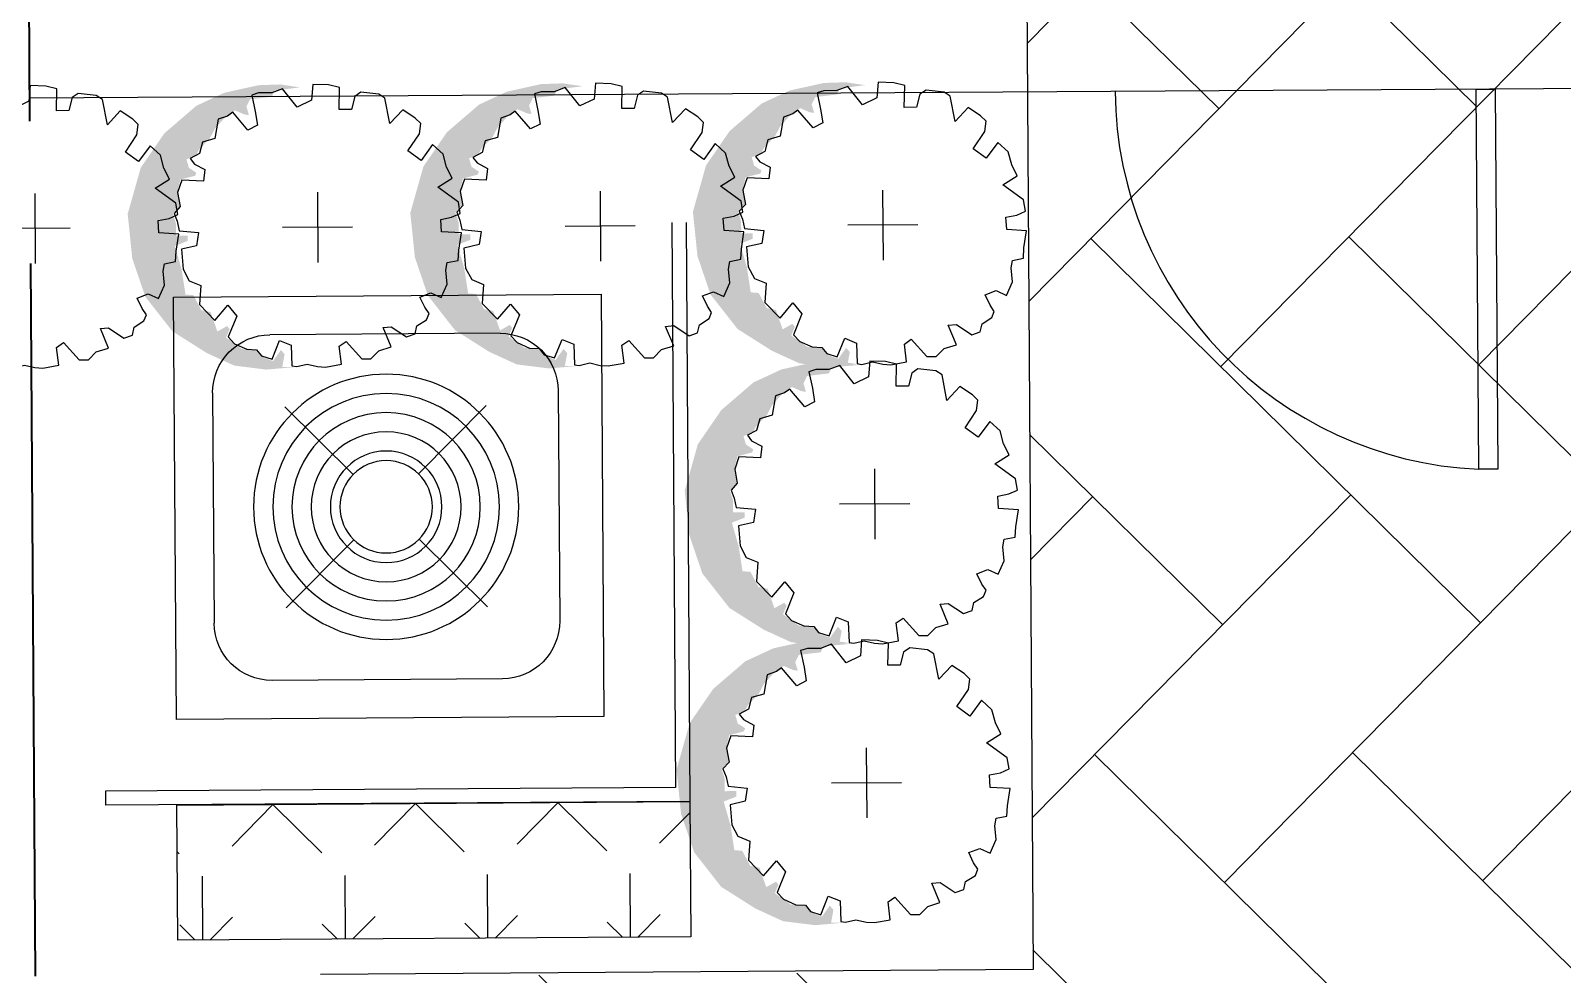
# Model space of a CAD drawing. Header units: feet. Extents: x 919634 to 928945, y 707022 to 708026.
# Drawn here: x 920826.31 to 920837.06, y 707526.07 to 707532.69 of the extents above; entities that cross this region are included whole.
import ezdxf

# ---------------------------------------------------------------- set-up
doc = ezdxf.new("R2010")
doc.units = ezdxf.units.FT
doc.header["$LTSCALE"] = 20
doc.header["$MEASUREMENT"] = 0
doc.linetypes.add('Site Plan$0$PHANTOM2', pattern=[1.25, 0.625, -0.125, 0.125, -0.125, 0.125, -0.125])
for name, color, linetype in [('-u-site-xref', 7, 'Continuous'), ('Site Plan$0$-u-site-fence', 4, 'Site Plan$0$FENCELINE1'), ('Site Plan$0$A-DOOR-EXT_WINDOWS', 253, 'Continuous'), ('Site Plan$0$A-HVAC-EXT', 253, 'Continuous'), ('Site Plan$0$SP-LOT PAVERS', 254, 'Continuous'), ('x-RL TH7-LP Block$0$LK-SHRB-035M', 253, 'Continuous'), ('x-RL TH7-LP Block$0$LK-SHRB-TRNK', 253, 'Continuous'), ('x-RL TH7-LP Block$0$LP-PATT-SHAR', 253, 'Continuous'), ('x-RL TH7-LP Block$0$LP-SHAR-BRDR-CONT', 253, 'Continuous'), ('x-RL TH7-LP Block$0$LP-SHRB', 253, 'Continuous')]:
    doc.layers.add(name, color=color, linetype=linetype)
doc.layers.add('Site Plan$0$SP-LOT LINES', color=252, linetype='Site Plan$0$PHANTOM2', lineweight=40)
doc.layers.add('Site Plan$0$SP-SIDEWALK', color=2, linetype='Continuous', lineweight=25)
doc.layers.add('x-RL TH7-LP Block$0$LK-SHRB-SHAD', color=253, linetype='Continuous', plot=False)
doc.layers.get('-u-site-xref').off()
doc.linetypes.add('Site Plan$0$FENCELINE1', pattern='A,0.25,-0.1,[133,ltypeshp.shx,S=0.1,R=0,X=-0.1,Y=0],-0.1,1', length=1.45)

# ---------------------------------------------------------------- blocks, each defined once
blk = doc.blocks.new('Site Plan$0$A$C05C92244')
at = {"layer": 'Site Plan$0$A-DOOR-EXT_WINDOWS'}
blk.add_lwpolyline([(32.00389335552609, 32.04769828175449), (32.00389335552609, 0.04381521808500111), (30.40369920234298, 0.04381521808500111), (30.40369920234298, 32.04769828175449)], close=True, dxfattribs=at)
blk.add_arc((32.07979910527501, 32.07980389018303), 32.07980487913881, 180.0573418751565, 267.0050566959838, dxfattribs=at)
blk = doc.blocks.new('Site Plan$0$A$C11AE1C12')
at = {"layer": 'Site Plan$0$A-HVAC-EXT'}
for p, q in [((44.00000011394877, 44.54105635897122), (1.139487721957266e-07, 44.54105635897122)), ((1.139487721957266e-07, 44.54105635897122), (1.139487721957266e-07, 2.501133167243097e-06)), ((44.00000011394877, 2.501133167243097e-06), (44.00000011394877, 44.54105635897122)), ((34.00000011394877, 40.00000250113317), (10.00000011394877, 40.00000250113317)), ((4.000000113948772, 34.00000250113317), (4.000000113948772, 10.00000250113317)), ((40.00000011394877, 34.00000250113317), (40.00000011394877, 10.00000250113317)), ((18.5977306969362, 25.40227191814392), (11.52666288505861, 32.47333973002787)), ((25.40226953096135, 25.40227191814392), (32.47333734284621, 32.47333973002787)), ((11.52666288505861, 11.52666527223846), (18.5977306969362, 18.59773308412241)), ((32.47333734284621, 11.52666527223846), (25.40226953096135, 18.59773308412241)), ((34.00000011394877, 4.000002501133167), (10.00000011394877, 4.000002501133167)), ((1.139487721957266e-07, 2.501133167243097e-06), (44.00000011394877, 2.501133167243097e-06))]:
    blk.add_line(p, q, dxfattribs=at)
for radius in [13.81153555240985, 11.81153555240985, 9.81153555240985, 7.81153555240985, 5.81153555240985, 4.81153555240985]:
    blk.add_circle((22.00000011394877, 22.00000250113317), radius, dxfattribs=at)
for centre, start, end in [((10.00000011394877, 34.00000250113317), 90, 180), ((34.00000011394877, 34.00000250113317), 0, 90), ((10.00000011394877, 10.00000250113317), 180, 270), ((34.00000011394877, 10.00000250113317), 270, 0)]:
    blk.add_arc(centre, 6, start, end, dxfattribs=at)
blk = doc.blocks.new('Site Plan')
at = {"layer": 'Site Plan$0$SP-LOT PAVERS'}
h = blk.add_hatch(dxfattribs=at)
h.set_pattern_fill('AR-HBONE', color=256, scale=0.32, angle=-89.58178215075662)
h.set_pattern_definition([(315.4182178492434, (0, 0), (1.810145136983853, 0.01321298806884015), [3.84, -1.28]), (45.41821784924338, (0.9116790626081567, -0.8984660745381309), (1.810145136983853, 0.01321298806884), [3.84, -1.28])])
h.paths.add_polyline_path([(920837.2646102849, 707538.4571620759), (920837.3962572141, 707518.2075900043), (920847.3960463827, 707518.2726008368), (920847.4746511456, 707506.1818602576), (920828.4749738249, 707506.0508580527), (920828.3450793091, 707526.0504378072), (920833.3449615185, 707526.0848949441), (920833.2993459569, 707533.1012703816), (920826.6222757996, 707533.0578612776), (920826.5876250276, 707538.3877486426)])
at = {"layer": 'Site Plan$0$-u-site-fence', "ltscale": 0.15, "elevation": 7.807863672923385e-08}
blk.add_lwpolyline([(920837.3047640324, 707532.2808790691), (920826.304967677, 707532.2138300433), (920826.2660896068, 707538.1939489127)], dxfattribs=at)
at = {"layer": 'Site Plan$0$SP-LOT LINES', "ltscale": 0.4, "elevation": 7.807863672923385e-08}
for points in [[(920825.863943504, 707600.0509670536), (920847.8634785943, 707600.193990878), (920848.474580389, 707506.1959773107), (920826.4750452988, 707506.0529534863)], [(920825.863943504, 707600.0509670536), (920803.8644084139, 707599.9079432293), (920804.4755102086, 707505.9099296621), (920826.4750452988, 707506.0529534863)]]:
    blk.add_lwpolyline(points, close=True, dxfattribs=at)
at = {"layer": 'Site Plan$0$SP-SIDEWALK'}
for p, q in [((920833.2993465161, 707533.1012703853, 7.807863672923385e-08), (920833.3448634362, 707526.0999817137, 7.807864092729867e-08)), ((920830.8106743897, 707531.3408846739, 7.807864083332025e-08), (920830.8364404736, 707527.3776158339, 7.807864083332025e-08)), ((920830.9106722765, 707531.3415347822, 7.807864083332025e-08), (920830.9370884687, 707527.2782680555, 7.807864083332025e-08)), ((920830.8364404736, 707527.3776158339, 7.807864083332025e-08), (920826.8364680113, 707527.3516111317, 7.807864083332025e-08)), ((920826.8364680113, 707527.3516111317, 7.807864083332025e-08), (920826.8371181195, 707527.251613245, 7.807864083332025e-08)), ((920830.9370884687, 707527.2782680555, 7.807864083332025e-08), (920826.8371181195, 707527.251613245, 7.807864083332025e-08)), ((920833.3448634362, 707526.0999817137, 7.807863672923385e-08), (920828.3449812268, 707526.0655245769, 7.807863672923385e-08))]:
    blk.add_line(p, q, dxfattribs=at)
at = {"layer": 'Site Plan$0$-u-site-fence', "xscale": 0.08333333333333331, "yscale": 0.08333333333333331, "zscale": 0.08333333333333331, "rotation": 0.3724872375649678}
blk.add_blockref('Site Plan$0$A$C05C92244', (920833.9381680884, 707529.5896671376, 7.807864083332025e-08), dxfattribs=at)
at = {"layer": 'Site Plan$0$A-HVAC-EXT', "extrusion": (0, 0, -1), "xscale": 0.06735359270068554, "yscale": 0.06735359270068554, "zscale": -0.06735359270068556, "rotation": 89.62751276243503}
blk.add_blockref('Site Plan$0$A$C11AE1C12', (-920827.3332637267, 707527.8548514688, -7.807864083332025e-08), dxfattribs=at)
blk = doc.blocks.new('x-RL TH7-LP Block$0$SHRUB-LRG-241')
at = {"layer": 'x-RL TH7-LP Block$0$LK-SHRB-SHAD'}
blk.add_hatch(color=256, dxfattribs=at).paths.add_polyline_path([(0.07942995503995931, 0.4976856504540272), (0.1859550109496517, 0.5063764960219963), (0.3011759860731367, 0.4911675188681244), (0.3990051144888973, 0.4455405874065121), (0.5207480248826535, 0.3673229980153856), (0.6164031776350392, 0.2434784771626468), (0.6620567659276446, 0.1065976931381005), (0.6772746369719869, -0.052010199626217), (0.6294470564557244, -0.217136229156587), (0.5446618151407847, -0.3388080360272614), (0.4294408400173033, -0.4365800253562426), (0.3294377276580214, -0.4822069568178549), (0.2076948172642687, -0.5082794883416142), (0.1294315112196003, -0.5104521971435325), (0.05986413266886359, -0.4995886427736451), (0.1511713175342138, -0.4887250884037577), (0.1598672450281455, -0.4669979796639847), (0.2381305427926712, -0.4583071340960174), (0.2511744298934957, -0.432234607752406), (0.2424785023995675, -0.4018166534446639), (0.2576963734439097, -0.4039893622465822), (0.2924800585792049, -0.4191983394004524), (0.3272637519946464, -0.395298521858761), (0.3642214210734593, -0.3540170131811315), (0.3816132677811801, -0.3214263500714711), (0.4229188964668893, -0.2779721325919233), (0.433788799624196, -0.2562450238521503), (0.4663985090961198, -0.2453814694822647), (0.4577025898823273, -0.2149635151745208), (0.4316148239608211, -0.1975818292187306), (0.4359627835677138, -0.186718274848845), (0.4881383154107333, -0.1736820116770392), (0.4968342429046615, -0.1410913485673788), (0.492486275017626, -0.07808273114997633), (0.5164000652757572, -0.052010199626217), (0.5055301621184505, -0.01724682771464003), (0.5055301621184505, 0.02620738976490955), (0.4642245334327413, 0.02620738976490955), (0.4642245334327413, 0.04576178970276246), (0.5098781217253467, 0.06314347565855272), (0.4859643397473548, 0.1478791966355821), (0.4729204526465303, 0.2369603455767439), (0.4446587027815063, 0.2391330543786623), (0.4163969529164788, 0.2934508262280957), (0.3837872434445551, 0.2999689629941464), (0.3598734614665666, 0.3694957068173039), (0.3250897680511251, 0.3499413120595953), (0.3163938488373397, 0.3608048664294827), (0.3294377276580214, 0.3912228155570787), (0.2729142362081092, 0.4325043242347064), (0.2229126800284682, 0.4368497470186909), (0.1968249141069585, 0.4629222785424503), (0.162041220691524, 0.475958541714256), (0.1337794708264965, 0.4368497470186909), (0.1207355920058113, 0.4520587241725629), (0.1294315112196003, 0.4976856504540272)])
at = {"layer": 'x-RL TH7-LP Block$0$LK-SHRB-035M'}
blk.add_lwpolyline([(-0.02506661354845008, 0.4987056809809847), (-0.08165780996232641, 0.4886134344344999), (-0.08165780996232641, 0.4886134344344999), (-0.08165780996232641, 0.4886134344344999), (-0.07431013994851199, 0.4249718511334137), (-0.09880237153729965, 0.4078375781783734), (-0.1543414298532717, 0.4702383789836801), (-0.1872079085748339, 0.4702383789836801), (-0.2156921901335238, 0.4417710769863739), (-0.2595141617622758, 0.428632322466644), (-0.2310604317859877, 0.3588825101419175), (-0.2604511118412525, 0.3564347593132471), (-0.3143340234853049, 0.3931510560520017), (-0.3449670116215167, 0.3826466800339148), (-0.3515403073658305, 0.3541793780366085), (-0.3865978846688343, 0.3322814549128452), (-0.3953622789945825, 0.3103835285617258), (-0.3804630536096525, 0.2878976674930804), (-0.3633184920346793, 0.2511813673234577), (-0.4025060636510993, 0.2364948451970861), (-0.4391842506233381, 0.2534489245671132), (-0.4610952364377141, 0.2052734924038901), (-0.4563889752951518, 0.1557189889409578), (-0.4612874237616289, 0.1287937023786245), (-0.500474995378049, 0.1214504430308736), (-0.5029242169253898, 0.08473414286125092), (-0.5127211084865486, 0.02354031038883519), (-0.4416936352675229, 0.01864480530062451), (-0.4392444137201785, -0.02541475421675088), (-0.4784319853366021, -0.03275801356450003), (-0.509299405229342, -0.04655263965616641), (-0.5029242169253898, -0.0866085866891666), (-0.4294475167872278, -0.1404591598138314), (-0.480881206883943, -0.1722799514643754), (-0.4612874237616289, -0.2114440058935383), (-0.4490413052813373, -0.2579513162395841), (-0.4123029552122581, -0.2922198655805364), (-0.3706661620484972, -0.2359215381963313), (-0.3241309150464637, -0.2701900841064138), (-0.3657677135820201, -0.3313839165788295), (-0.3706661620484972, -0.3681002167484539), (-0.3510723735543877, -0.3876822405321647), (-0.3069863534714905, -0.4170552813540382), (-0.2604511118412525, -0.3681002167484539), (-0.2433065502662792, -0.4586670866118716), (-0.2212635402248324, -0.4733536087382433), (-0.1575837316478292, -0.480696868085996), (-0.1355407216063789, -0.4660103459596243), (-0.1232946031260873, -0.4195030356135803), (-0.07920858841498557, -0.4195030356135803), (-0.08165780996232641, -0.4978311410410363), (-0.04247023834590635, -0.5076221546483275), (0.0138619002172824, -0.5100699054769979), (0.01876034331196408, -0.4537715815236627), (0.0701940334086757, -0.4292940492208697), (0.1216277235053873, -0.4953833867814978), (0.1608152951218109, -0.480696868085996), (0.2073505421238444, -0.480696868085996), (0.2318427737126321, -0.4733536087382433), (0.2195966552323405, -0.4146075270944998), (0.2122489852185225, -0.3656524624889137), (0.2465381137402645, -0.3485181895338734), (0.3004210253843169, -0.4121597762658276), (0.3189358637372592, -0.39910922518572), (0.3518547154810285, -0.3876822405321647), (0.3641008339613201, -0.3191451487119998), (0.4081868486724218, -0.3069063842760382), (0.419726398483391, -0.2655318838032237), (0.4525928772049532, -0.2480135433678008), (0.4375775287276866, -0.2285782788485804), (0.4008391786586074, -0.208996251633998), (0.405737627125081, -0.1673844463761647), (0.4832682573450846, -0.1713708092072714), (0.4986059474151467, -0.1275749597323887), (0.4898415530893949, -0.07720973461131919), (0.5117525389037709, -0.05312201530235328), (0.5007970459965847, -0.02465471653240314), (0.4939096672908754, 0.008853791693333335), (0.4253314156191905, 0.01619705104108249), (0.4326790856330085, 0.06270436481799813), (0.486561997277061, 0.07494312925395974), (0.4810771587636431, 0.1461490954514311), (0.4596205387691334, 0.1875397805915), (0.4179837456053725, 0.2046740535465421), (0.4228821887000542, 0.2732111453667088), (0.3689992770560018, 0.3295094727509138), (0.3224640354257637, 0.275658899626249), (0.3224640354257637, 0.275658899626249), (0.2906241338231617, 0.3148229506245421), (0.2906241338231617, 0.3148229506245421), (0.3211269623186972, 0.389216058907456), (0.2992159765043212, 0.4133037749890676), (0.2553940048755692, 0.4330119051549843), (0.2203364275725654, 0.4352016981128308), (0.2028076389210653, 0.4570996244639502), (0.1657137435882881, 0.4690314106507891), (0.1387722850803605, 0.4029420696592929), (0.09713549191659965, 0.4200763426143332), (0.09468627036926236, 0.4935089429535804), (0.07791501977911963, 0.4965158880231364), (0.04066634389468149, 0.4877567161917469), (0.003417668010239794, 0.4965158880231364)], close=True, dxfattribs=at)
at = {"layer": 'x-RL TH7-LP Block$0$LK-SHRB-TRNK'}
for p, q in [((0, -0.125), (0, 0.125)), ((-0.1250000000000284, 0), (0.1249999999999929, 0))]:
    blk.add_line(p, q, dxfattribs=at)
blk = doc.blocks.new('x-RL TH7-LP Block', base_point=(1241.699483058532, 168.1706843559634))
at = {"layer": 'x-RL TH7-LP Block$0$LP-PATT-SHAR'}
h = blk.add_hatch(dxfattribs=at)
h.set_pattern_fill('LAFX-A435-CHAINLINK', color=256, scale=10, pattern_type=2)
h.set_pattern_definition([(45, (1354.260801522218, 237.0811352443231), (0, 10.0000000000064), [0.7071099999999999, -13.4350288425]), (45, (1352.260801522218, 237.0811352443231), (0, 10.0000000000064), [0.7071099999999999, -13.4350288425]), (45, (1354.260801522218, 239.0811352443231), (0, 10.0000000000064), [0.7071099999999999, -13.4350288425]), (45, (1353.760801522218, 240.0811352443231), (0, 10.0000000000064), [0.7071099999999999, -13.4350288425]), (45, (1350.260801522218, 237.0811352443231), (0, 10.0000000000064), [0.7071099999999999, -13.4350288425]), (45, (1352.260801522218, 239.0811352443231), (0, 10.0000000000064), [0.7071099999999999, -13.4350288425]), (45, (1354.260801522218, 241.0811352443231), (0, 10.0000000000064), [0.7071099999999999, -13.4350288425]), (45, (1352.760801522218, 240.0811352443231), (0, 10.0000000000064), [0.7071099999999999, -13.4350288425]), (45, (1353.760801522218, 242.0811352443231), (0, 10.0000000000064), [0.7071099999999999, -13.4350288425]), (45, (1351.760801522218, 240.0811352443231), (0, 10.0000000000064), [0.7071099999999999, -13.4350288425]), (45, (1350.260801522218, 239.0811352443231), (0, 10.0000000000064), [0.7071099999999999, -13.4350288425]), (45, (1352.260801522218, 241.0811352443231), (0, 10.0000000000064), [0.7071099999999999, -13.4350288425]), (45, (1354.260801522218, 243.0811352443231), (0, 10.0000000000064), [0.7071099999999999, -13.4350288425]), (45, (1350.760801522218, 240.0811352443231), (0, 10.0000000000064), [0.7071099999999999, -13.4350288425]), (45, (1352.760801522218, 242.0811352443231), (0, 10.0000000000064), [0.7071099999999999, -13.4350288425]), (45, (1351.760801522218, 242.0811352443231), (0, 10.0000000000064), [0.7071099999999999, -13.4350288425]), (45, (1353.760801522218, 244.0811352443231), (0, 10.0000000000064), [0.7071099999999999, -13.4350288425]), (45, (1350.260801522218, 241.0811352443231), (0, 10.0000000000064), [0.7071099999999999, -13.4350288425]), (45, (1352.260801522218, 243.0811352443231), (0, 10.0000000000064), [0.7071099999999999, -13.4350288425]), (45, (1350.760801522218, 242.0811352443231), (0, 10.0000000000064), [0.7071099999999999, -13.4350288425]), (45, (1352.760801522218, 244.0811352443231), (0, 10.0000000000064), [0.7071099999999999, -13.4350288425]), (45, (1353.760801522218, 246.0811352443231), (0, 10.0000000000064), [0.7071099999999999, -13.4350288425]), (45, (1351.760801522218, 244.0811352443231), (0, 10.0000000000064), [0.7071099999999999, -13.4350288425]), (45, (1350.260801522218, 243.0811352443231), (0, 10.0000000000064), [0.7071099999999999, -13.4350288425]), (45, (1350.760801522218, 244.0811352443231), (0, 10.0000000000064), [0.7071099999999999, -13.4350288425]), (45, (1352.760801522218, 246.0811352443231), (0, 10.0000000000064), [0.7071099999999999, -13.4350288425]), (45, (1351.760801522218, 246.0811352443231), (0, 10.0000000000064), [0.7071099999999999, -13.4350288425]), (45, (1350.260801522218, 245.0811352443231), (0, 10.0000000000064), [0.7071099999999999, -13.4350288425]), (45, (1350.760801522218, 246.0811352443231), (0, 10.0000000000064), [0.7071099999999999, -13.4350288425]), (45, (1349.260801522218, 245.0811352443231), (0, 10.0000000000064), [0.7071099999999999, -13.4350288425]), (45, (1353.760801522218, 238.0811352443231), (0, 10.0000000000064), [0.7071099999999999, -13.4350288425]), (45, (1352.760801522218, 238.0811352443231), (0, 10.0000000000064), [0.7071099999999999, -13.4350288425]), (45, (1351.760801522218, 238.0811352443231), (0, 10.0000000000064), [0.7071099999999999, -13.4350288425]), (45, (1350.760801522218, 238.0811352443231), (0, 10.0000000000064), [0.7071099999999999, -13.4350288425]), (45, (1349.260801522218, 237.0811352443231), (0, 10.0000000000064), [0.7071099999999999, -13.4350288425]), (45, (1348.260801522218, 237.0811352443231), (0, 10.0000000000064), [0.7071099999999999, -13.4350288425]), (45, (1349.260801522218, 239.0811352443231), (0, 10.0000000000064), [0.7071099999999999, -13.4350288425]), (45, (1347.260801522218, 237.0811352443231), (0, 10.0000000000064), [0.7071099999999999, -13.4350288425]), (45, (1349.760801522218, 240.0811352443231), (0, 10.0000000000064), [0.7071099999999999, -13.4350288425]), (45, (1348.260801522218, 239.0811352443231), (0, 10.0000000000064), [0.7071099999999999, -13.4350288425]), (45, (1346.260801522218, 237.0811352443231), (0, 10.0000000000064), [0.7071099999999999, -13.4350288425]), (45, (1348.760801522218, 240.0811352443231), (0, 10.0000000000064), [0.7071099999999999, -13.4350288425]), (45, (1349.260801522218, 241.0811352443231), (0, 10.0000000000064), [0.7071099999999999, -13.4350288425]), (45, (1347.260801522218, 239.0811352443231), (0, 10.0000000000064), [0.7071099999999999, -13.4350288425]), (45, (1345.260801522218, 237.0811352443231), (0, 10.0000000000064), [0.7071099999999999, -13.4350288425]), (45, (1349.760801522218, 242.0811352443231), (0, 10.0000000000064), [0.7071099999999999, -13.4350288425]), (45, (1347.760801522218, 240.0811352443231), (0, 10.0000000000064), [0.7071099999999999, -13.4350288425]), (45, (1348.260801522218, 241.0811352443231), (0, 10.0000000000064), [0.7071099999999999, -13.4350288425]), (45, (1346.260801522218, 239.0811352443231), (0, 10.0000000000064), [0.7071099999999999, -13.4350288425]), (45, (1348.760801522218, 242.0811352443231), (0, 10.0000000000064), [0.7071099999999999, -13.4350288425]), (45, (1346.760801522218, 240.0811352443231), (0, 10.0000000000064), [0.7071099999999999, -13.4350288425]), (45, (1349.260801522218, 243.0811352443231), (0, 10.0000000000064), [0.7071099999999999, -13.4350288425]), (45, (1347.260801522218, 241.0811352443231), (0, 10.0000000000064), [0.7071099999999999, -13.4350288425]), (45, (1345.260801522218, 239.0811352443231), (0, 10.0000000000064), [0.7071099999999999, -13.4350288425]), (45, (1349.760801522218, 244.0811352443231), (0, 10.0000000000064), [0.7071099999999999, -13.4350288425]), (45, (1347.760801522218, 242.0811352443231), (0, 10.0000000000064), [0.7071099999999999, -13.4350288425]), (45, (1345.760801522218, 240.0811352443231), (0, 10.0000000000064), [0.7071099999999999, -13.4350288425]), (45, (1348.260801522218, 243.0811352443231), (0, 10.0000000000064), [0.7071099999999999, -13.4350288425]), (45, (1346.260801522218, 241.0811352443231), (0, 10.0000000000064), [0.7071099999999999, -13.4350288425]), (45, (1348.760801522218, 244.0811352443231), (0, 10.0000000000064), [0.7071099999999999, -13.4350288425]), (45, (1346.760801522218, 242.0811352443231), (0, 10.0000000000064), [0.7071099999999999, -13.4350288425]), (45, (1344.760801522218, 240.0811352443231), (0, 10.0000000000064), [0.7071099999999999, -13.4350288425]), (45, (1347.260801522218, 243.0811352443231), (0, 10.0000000000064), [0.7071099999999999, -13.4350288425]), (45, (1345.260801522218, 241.0811352443231), (0, 10.0000000000064), [0.7071099999999999, -13.4350288425]), (45, (1349.760801522218, 246.0811352443231), (0, 10.0000000000064), [0.7071099999999999, -13.4350288425]), (45, (1347.760801522218, 244.0811352443231), (0, 10.0000000000064), [0.7071099999999999, -13.4350288425]), (45, (1345.760801522218, 242.0811352443231), (0, 10.0000000000064), [0.7071099999999999, -13.4350288425]), (45, (1346.260801522218, 243.0811352443231), (0, 10.0000000000064), [0.7071099999999999, -13.4350288425]), (45, (1348.760801522218, 246.0811352443231), (0, 10.0000000000064), [0.7071099999999999, -13.4350288425]), (45, (1346.760801522218, 244.0811352443231), (0, 10.0000000000064), [0.7071099999999999, -13.4350288425]), (45, (1344.760801522218, 242.0811352443231), (0, 10.0000000000064), [0.7071099999999999, -13.4350288425]), (45, (1345.260801522218, 243.0811352443231), (0, 10.0000000000064), [0.7071099999999999, -13.4350288425]), (45, (1347.760801522218, 246.0811352443231), (0, 10.0000000000064), [0.7071099999999999, -13.4350288425]), (45, (1345.760801522218, 244.0811352443231), (0, 10.0000000000064), [0.7071099999999999, -13.4350288425]), (45, (1346.260801522218, 245.0811352443231), (0, 10.0000000000064), [0.7071099999999999, -13.4350288425]), (45, (1346.760801522218, 246.0811352443231), (0, 10.0000000000064), [0.7071099999999999, -13.4350288425]), (45, (1344.760801522218, 244.0811352443231), (0, 10.0000000000064), [0.7071099999999999, -13.4350288425]), (45, (1345.260801522218, 245.0811352443231), (0, 10.0000000000064), [0.7071099999999999, -13.4350288425]), (45, (1345.760801522218, 246.0811352443231), (0, 10.0000000000064), [0.7071099999999999, -13.4350288425]), (45, (1344.760801522218, 246.0811352443231), (0, 10.0000000000064), [0.7071099999999999, -13.4350288425]), (45, (1349.760801522218, 238.0811352443231), (0, 10.0000000000064), [0.7071099999999999, -13.4350288425]), (45, (1348.760801522218, 238.0811352443231), (0, 10.0000000000064), [0.7071099999999999, -13.4350288425]), (45, (1347.760801522218, 238.0811352443231), (0, 10.0000000000064), [0.7071099999999999, -13.4350288425]), (45, (1346.760801522218, 238.0811352443231), (0, 10.0000000000064), [0.7071099999999999, -13.4350288425]), (45, (1345.760801522218, 238.0811352443231), (0, 10.0000000000064), [0.7071099999999999, -13.4350288425]), (45, (1344.760801522218, 238.0811352443231), (0, 10.0000000000064), [0.7071099999999999, -13.4350288425]), (45, (1353.260801522218, 237.0811352443231), (0, 10.0000000000064), [0.7071099999999999, -13.4350288425]), (45, (1353.260801522218, 239.0811352443231), (0, 10.0000000000064), [0.7071099999999999, -13.4350288425]), (45, (1351.260801522218, 237.0811352443231), (0, 10.0000000000064), [0.7071099999999999, -13.4350288425]), (45, (1353.260801522218, 241.0811352443231), (0, 10.0000000000064), [0.7071099999999999, -13.4350288425]), (45, (1351.260801522218, 239.0811352443231), (0, 10.0000000000064), [0.7071099999999999, -13.4350288425]), (45, (1353.260801522218, 243.0811352443231), (0, 10.0000000000064), [0.7071099999999999, -13.4350288425]), (45, (1351.260801522218, 241.0811352443231), (0, 10.0000000000064), [0.7071099999999999, -13.4350288425]), (45, (1354.260801522218, 245.0811352443231), (0, 10.0000000000064), [0.7071099999999999, -13.4350288425]), (45, (1353.260801522218, 245.0811352443231), (0, 10.0000000000064), [0.7071099999999999, -13.4350288425]), (45, (1351.260801522218, 243.0811352443231), (0, 10.0000000000064), [0.7071099999999999, -13.4350288425]), (45, (1352.260801522218, 245.0811352443231), (0, 10.0000000000064), [0.7071099999999999, -13.4350288425]), (45, (1351.260801522218, 245.0811352443231), (0, 10.0000000000064), [0.7071099999999999, -13.4350288425]), (45, (1348.260801522218, 245.0811352443231), (0, 10.0000000000064), [0.7071099999999999, -13.4350288425]), (45, (1347.260801522218, 245.0811352443231), (0, 10.0000000000064), [0.7071099999999999, -13.4350288425]), (90, (1354.760801522218, 245.5811352443231), (-10, 6.123233995736766e-16), [0.5, -9.5]), (90, (1354.760801522218, 237.5811352443231), (-10, 6.123233995736766e-16), [0.5, -9.5]), (90, (1354.760801522218, 239.5811352443231), (-10, 6.123233995736766e-16), [0.5, -9.5]), (90, (1354.760801522218, 241.5811352443231), (-10, 6.123233995736766e-16), [0.5, -9.5]), (90, (1354.760801522218, 243.5811352443231), (-10, 6.123233995736766e-16), [0.5, -9.5]), (90, (1354.260801522218, 238.5811352443231), (-10, 6.123233995736766e-16), [0.5, -9.5]), (90, (1354.260801522218, 240.5811352443231), (-10, 6.123233995736766e-16), [0.5, -9.5]), (90, (1354.260801522218, 242.5811352443231), (-10, 6.123233995736766e-16), [0.5, -9.5]), (90, (1354.260801522218, 244.5811352443231), (-10, 6.123233995736766e-16), [0.5, -9.5]), (90, (1354.260801522218, 246.5811352443231), (-10, 6.123233995736766e-16), [0.5, -9.5]), (90, (1353.760801522218, 237.5811352443231), (-10, 6.123233995736766e-16), [0.5, -9.5]), (90, (1353.760801522218, 239.5811352443231), (-10, 6.123233995736766e-16), [0.5, -9.5]), (90, (1353.760801522218, 241.5811352443231), (-10, 6.123233995736766e-16), [0.5, -9.5]), (90, (1353.760801522218, 243.5811352443231), (-10, 6.123233995736766e-16), [0.5, -9.5]), (90, (1353.760801522218, 245.5811352443231), (-10, 6.123233995736766e-16), [0.5, -9.5]), (90, (1353.760801522218, 237.5811352443231), (-10, 6.123233995736766e-16), [0.5, -9.5]), (90, (1353.760801522218, 239.5811352443231), (-10, 6.123233995736766e-16), [0.5, -9.5]), (90, (1353.760801522218, 241.5811352443231), (-10, 6.123233995736766e-16), [0.5, -9.5]), (90, (1353.760801522218, 243.5811352443231), (-10, 6.123233995736766e-16), [0.5, -9.5]), (90, (1353.760801522218, 245.5811352443231), (-10, 6.123233995736766e-16), [0.5, -9.5]), (90, (1353.260801522218, 238.5811352443231), (-10, 6.123233995736766e-16), [0.5, -9.5]), (90, (1353.260801522218, 240.5811352443231), (-10, 6.123233995736766e-16), [0.5, -9.5]), (90, (1353.260801522218, 242.5811352443231), (-10, 6.123233995736766e-16), [0.5, -9.5]), (90, (1353.260801522218, 244.5811352443231), (-10, 6.123233995736766e-16), [0.5, -9.5]), (90, (1353.260801522218, 246.5811352443231), (-10, 6.123233995736766e-16), [0.5, -9.5]), (90, (1352.760801522218, 237.5811352443231), (-10, 6.123233995736766e-16), [0.5, -9.5]), (90, (1352.760801522218, 237.5811352443231), (-10, 6.123233995736766e-16), [0.5, -9.5]), (90, (1352.760801522218, 239.5811352443231), (-10, 6.123233995736766e-16), [0.5, -9.5]), (90, (1352.760801522218, 239.5811352443231), (-10, 6.123233995736766e-16), [0.5, -9.5]), (90, (1352.760801522218, 241.5811352443231), (-10, 6.123233995736766e-16), [0.5, -9.5]), (90, (1352.760801522218, 241.5811352443231), (-10, 6.123233995736766e-16), [0.5, -9.5]), (90, (1352.760801522218, 243.5811352443231), (-10, 6.123233995736766e-16), [0.5, -9.5]), (90, (1352.760801522218, 243.5811352443231), (-10, 6.123233995736766e-16), [0.5, -9.5]), (90, (1352.760801522218, 245.5811352443231), (-10, 6.123233995736766e-16), [0.5, -9.5]), (90, (1352.760801522218, 245.5811352443231), (-10, 6.123233995736766e-16), [0.5, -9.5]), (90, (1352.260801522218, 238.5811352443231), (-10, 6.123233995736766e-16), [0.5, -9.5]), (90, (1352.260801522218, 240.5811352443231), (-10, 6.123233995736766e-16), [0.5, -9.5]), (90, (1352.260801522218, 242.5811352443231), (-10, 6.123233995736766e-16), [0.5, -9.5]), (90, (1352.260801522218, 244.5811352443231), (-10, 6.123233995736766e-16), [0.5, -9.5]), (90, (1352.260801522218, 246.5811352443231), (-10, 6.123233995736766e-16), [0.5, -9.5]), (90, (1351.760801522218, 237.5811352443231), (-10, 6.123233995736766e-16), [0.5, -9.5]), (90, (1351.760801522218, 237.5811352443231), (-10, 6.123233995736766e-16), [0.5, -9.5]), (90, (1351.760801522218, 239.5811352443231), (-10, 6.123233995736766e-16), [0.5, -9.5]), (90, (1351.760801522218, 239.5811352443231), (-10, 6.123233995736766e-16), [0.5, -9.5]), (90, (1351.760801522218, 241.5811352443231), (-10, 6.123233995736766e-16), [0.5, -9.5]), (90, (1351.760801522218, 241.5811352443231), (-10, 6.123233995736766e-16), [0.5, -9.5]), (90, (1351.760801522218, 243.5811352443231), (-10, 6.123233995736766e-16), [0.5, -9.5]), (90, (1351.760801522218, 243.5811352443231), (-10, 6.123233995736766e-16), [0.5, -9.5]), (90, (1351.760801522218, 245.5811352443231), (-10, 6.123233995736766e-16), [0.5, -9.5]), (90, (1351.760801522218, 245.5811352443231), (-10, 6.123233995736766e-16), [0.5, -9.5]), (90, (1351.260801522218, 238.5811352443231), (-10, 6.123233995736766e-16), [0.5, -9.5]), (90, (1351.260801522218, 240.5811352443231), (-10, 6.123233995736766e-16), [0.5, -9.5]), (90, (1351.260801522218, 242.5811352443231), (-10, 6.123233995736766e-16), [0.5, -9.5]), (90, (1351.260801522218, 244.5811352443231), (-10, 6.123233995736766e-16), [0.5, -9.5]), (90, (1351.260801522218, 246.5811352443231), (-10, 6.123233995736766e-16), [0.5, -9.5]), (90, (1350.760801522218, 237.5811352443231), (-10, 6.123233995736766e-16), [0.5, -9.5]), (90, (1350.760801522218, 237.5811352443231), (-10, 6.123233995736766e-16), [0.5, -9.5]), (90, (1350.760801522218, 239.5811352443231), (-10, 6.123233995736766e-16), [0.5, -9.5]), (90, (1350.760801522218, 239.5811352443231), (-10, 6.123233995736766e-16), [0.5, -9.5]), (90, (1350.760801522218, 241.5811352443231), (-10, 6.123233995736766e-16), [0.5, -9.5]), (90, (1350.760801522218, 241.5811352443231), (-10, 6.123233995736766e-16), [0.5, -9.5]), (90, (1350.760801522218, 243.5811352443231), (-10, 6.123233995736766e-16), [0.5, -9.5]), (90, (1350.760801522218, 243.5811352443231), (-10, 6.123233995736766e-16), [0.5, -9.5]), (90, (1350.760801522218, 245.5811352443231), (-10, 6.123233995736766e-16), [0.5, -9.5]), (90, (1350.760801522218, 245.5811352443231), (-10, 6.123233995736766e-16), [0.5, -9.5]), (90, (1350.260801522218, 238.5811352443231), (-10, 6.123233995736766e-16), [0.5, -9.5]), (90, (1350.260801522218, 240.5811352443231), (-10, 6.123233995736766e-16), [0.5, -9.5]), (90, (1350.260801522218, 242.5811352443231), (-10, 6.123233995736766e-16), [0.5, -9.5]), (90, (1350.260801522218, 244.5811352443231), (-10, 6.123233995736766e-16), [0.5, -9.5]), (90, (1350.260801522218, 246.5811352443231), (-10, 6.123233995736766e-16), [0.5, -9.5]), (90, (1349.760801522218, 237.5811352443231), (-10, 6.123233995736766e-16), [0.5, -9.5]), (90, (1349.760801522218, 239.5811352443231), (-10, 6.123233995736766e-16), [0.5, -9.5]), (90, (1349.760801522218, 241.5811352443231), (-10, 6.123233995736766e-16), [0.5, -9.5]), (90, (1349.760801522218, 243.5811352443231), (-10, 6.123233995736766e-16), [0.5, -9.5]), (90, (1349.760801522218, 245.5811352443231), (-10, 6.123233995736766e-16), [0.5, -9.5]), (90, (1349.760801522218, 237.5811352443231), (-10, 6.123233995736766e-16), [0.5, -9.5]), (90, (1349.760801522218, 239.5811352443231), (-10, 6.123233995736766e-16), [0.5, -9.5]), (90, (1349.760801522218, 241.5811352443231), (-10, 6.123233995736766e-16), [0.5, -9.5]), (90, (1349.760801522218, 243.5811352443231), (-10, 6.123233995736766e-16), [0.5, -9.5]), (90, (1349.760801522218, 245.5811352443231), (-10, 6.123233995736766e-16), [0.5, -9.5]), (90, (1349.260801522218, 238.5811352443231), (-10, 6.123233995736766e-16), [0.5, -9.5]), (90, (1349.260801522218, 240.5811352443231), (-10, 6.123233995736766e-16), [0.5, -9.5]), (90, (1349.260801522218, 242.5811352443231), (-10, 6.123233995736766e-16), [0.5, -9.5]), (90, (1349.260801522218, 244.5811352443231), (-10, 6.123233995736766e-16), [0.5, -9.5]), (90, (1349.260801522218, 246.5811352443231), (-10, 6.123233995736766e-16), [0.5, -9.5]), (90, (1348.760801522218, 237.5811352443231), (-10, 6.123233995736766e-16), [0.5, -9.5]), (90, (1348.760801522218, 239.5811352443231), (-10, 6.123233995736766e-16), [0.5, -9.5]), (90, (1348.760801522218, 241.5811352443231), (-10, 6.123233995736766e-16), [0.5, -9.5]), (90, (1348.760801522218, 243.5811352443231), (-10, 6.123233995736766e-16), [0.5, -9.5]), (90, (1348.760801522218, 245.5811352443231), (-10, 6.123233995736766e-16), [0.5, -9.5]), (90, (1348.760801522218, 237.5811352443231), (-10, 6.123233995736766e-16), [0.5, -9.5]), (90, (1348.760801522218, 239.5811352443231), (-10, 6.123233995736766e-16), [0.5, -9.5]), (90, (1348.760801522218, 241.5811352443231), (-10, 6.123233995736766e-16), [0.5, -9.5]), (90, (1348.760801522218, 243.5811352443231), (-10, 6.123233995736766e-16), [0.5, -9.5]), (90, (1348.760801522218, 245.5811352443231), (-10, 6.123233995736766e-16), [0.5, -9.5]), (90, (1348.260801522218, 238.5811352443231), (-10, 6.123233995736766e-16), [0.5, -9.5]), (90, (1348.260801522218, 240.5811352443231), (-10, 6.123233995736766e-16), [0.5, -9.5]), (90, (1348.260801522218, 242.5811352443231), (-10, 6.123233995736766e-16), [0.5, -9.5]), (90, (1348.260801522218, 244.5811352443231), (-10, 6.123233995736766e-16), [0.5, -9.5]), (90, (1348.260801522218, 246.5811352443231), (-10, 6.123233995736766e-16), [0.5, -9.5]), (90, (1347.760801522218, 237.5811352443231), (-10, 6.123233995736766e-16), [0.5, -9.5]), (90, (1347.760801522218, 237.5811352443231), (-10, 6.123233995736766e-16), [0.5, -9.5]), (90, (1347.760801522218, 239.5811352443231), (-10, 6.123233995736766e-16), [0.5, -9.5]), (90, (1347.760801522218, 239.5811352443231), (-10, 6.123233995736766e-16), [0.5, -9.5]), (90, (1347.760801522218, 241.5811352443231), (-10, 6.123233995736766e-16), [0.5, -9.5]), (90, (1347.760801522218, 241.5811352443231), (-10, 6.123233995736766e-16), [0.5, -9.5]), (90, (1347.760801522218, 243.5811352443231), (-10, 6.123233995736766e-16), [0.5, -9.5]), (90, (1347.760801522218, 243.5811352443231), (-10, 6.123233995736766e-16), [0.5, -9.5]), (90, (1347.760801522218, 245.5811352443231), (-10, 6.123233995736766e-16), [0.5, -9.5]), (90, (1347.760801522218, 245.5811352443231), (-10, 6.123233995736766e-16), [0.5, -9.5]), (90, (1347.260801522218, 238.5811352443231), (-10, 6.123233995736766e-16), [0.5, -9.5]), (90, (1347.260801522218, 240.5811352443231), (-10, 6.123233995736766e-16), [0.5, -9.5]), (90, (1347.260801522218, 242.5811352443231), (-10, 6.123233995736766e-16), [0.5, -9.5]), (90, (1347.260801522218, 244.5811352443231), (-10, 6.123233995736766e-16), [0.5, -9.5]), (90, (1347.260801522218, 246.5811352443231), (-10, 6.123233995736766e-16), [0.5, -9.5]), (90, (1346.760801522218, 237.5811352443231), (-10, 6.123233995736766e-16), [0.5, -9.5]), (90, (1346.760801522218, 237.5811352443231), (-10, 6.123233995736766e-16), [0.5, -9.5]), (90, (1346.760801522218, 239.5811352443231), (-10, 6.123233995736766e-16), [0.5, -9.5]), (90, (1346.760801522218, 239.5811352443231), (-10, 6.123233995736766e-16), [0.5, -9.5]), (90, (1346.760801522218, 241.5811352443231), (-10, 6.123233995736766e-16), [0.5, -9.5]), (90, (1346.760801522218, 241.5811352443231), (-10, 6.123233995736766e-16), [0.5, -9.5]), (90, (1346.760801522218, 243.5811352443231), (-10, 6.123233995736766e-16), [0.5, -9.5]), (90, (1346.760801522218, 243.5811352443231), (-10, 6.123233995736766e-16), [0.5, -9.5]), (90, (1346.760801522218, 245.5811352443231), (-10, 6.123233995736766e-16), [0.5, -9.5]), (90, (1346.760801522218, 245.5811352443231), (-10, 6.123233995736766e-16), [0.5, -9.5]), (90, (1346.260801522218, 238.5811352443231), (-10, 6.123233995736766e-16), [0.5, -9.5]), (90, (1346.260801522218, 240.5811352443231), (-10, 6.123233995736766e-16), [0.5, -9.5]), (90, (1346.260801522218, 242.5811352443231), (-10, 6.123233995736766e-16), [0.5, -9.5]), (90, (1346.260801522218, 244.5811352443231), (-10, 6.123233995736766e-16), [0.5, -9.5]), (90, (1346.260801522218, 246.5811352443231), (-10, 6.123233995736766e-16), [0.5, -9.5]), (90, (1345.760801522218, 237.5811352443231), (-10, 6.123233995736766e-16), [0.5, -9.5]), (90, (1345.760801522218, 237.5811352443231), (-10, 6.123233995736766e-16), [0.5, -9.5]), (90, (1345.760801522218, 239.5811352443231), (-10, 6.123233995736766e-16), [0.5, -9.5]), (90, (1345.760801522218, 239.5811352443231), (-10, 6.123233995736766e-16), [0.5, -9.5]), (90, (1345.760801522218, 241.5811352443231), (-10, 6.123233995736766e-16), [0.5, -9.5]), (90, (1345.760801522218, 241.5811352443231), (-10, 6.123233995736766e-16), [0.5, -9.5]), (90, (1345.760801522218, 243.5811352443231), (-10, 6.123233995736766e-16), [0.5, -9.5]), (90, (1345.760801522218, 243.5811352443231), (-10, 6.123233995736766e-16), [0.5, -9.5]), (90, (1345.760801522218, 245.5811352443231), (-10, 6.123233995736766e-16), [0.5, -9.5]), (90, (1345.760801522218, 245.5811352443231), (-10, 6.123233995736766e-16), [0.5, -9.5]), (90, (1345.260801522218, 238.5811352443231), (-10, 6.123233995736766e-16), [0.5, -9.5]), (90, (1345.260801522218, 240.5811352443231), (-10, 6.123233995736766e-16), [0.5, -9.5]), (90, (1345.260801522218, 242.5811352443231), (-10, 6.123233995736766e-16), [0.5, -9.5]), (90, (1345.260801522218, 244.5811352443231), (-10, 6.123233995736766e-16), [0.5, -9.5]), (90, (1345.260801522218, 246.5811352443231), (-10, 6.123233995736766e-16), [0.5, -9.5]), (90, (1344.760801522218, 237.5811352443231), (-10, 6.123233995736766e-16), [0.5, -9.5]), (90, (1344.760801522218, 239.5811352443231), (-10, 6.123233995736766e-16), [0.5, -9.5]), (90, (1344.760801522218, 241.5811352443231), (-10, 6.123233995736766e-16), [0.5, -9.5]), (90, (1344.760801522218, 243.5811352443231), (-10, 6.123233995736766e-16), [0.5, -9.5]), (90, (1344.760801522218, 245.5811352443231), (-10, 6.123233995736766e-16), [0.5, -9.5]), (135, (1354.760801522218, 246.0811352443231), (-10.0000000000064, 1.110223024625157e-15), [0.7071099999999999, -13.4350288425]), (135, (1353.760801522218, 246.0811352443231), (-10.0000000000064, 1.110223024625157e-15), [0.7071099999999999, -13.4350288425]), (135, (1352.760801522218, 246.0811352443231), (-10.0000000000064, 1.110223024625157e-15), [0.7071099999999999, -13.4350288425]), (135, (1351.760801522218, 246.0811352443231), (-10.0000000000064, 1.110223024625157e-15), [0.7071099999999999, -13.4350288425]), (135, (1352.260801522218, 243.0811352443231), (-10.0000000000064, 1.110223024625157e-15), [0.7071099999999999, -13.4350288425]), (135, (1352.260801522218, 241.0811352443231), (-10.0000000000064, 1.110223024625157e-15), [0.7071099999999999, -13.4350288425]), (135, (1352.260801522218, 239.0811352443231), (-10.0000000000064, 1.110223024625157e-15), [0.7071099999999999, -13.4350288425]), (135, (1352.260801522218, 237.0811352443231), (-10.0000000000064, 1.110223024625157e-15), [0.7071099999999999, -13.4350288425]), (135, (1349.760801522218, 238.0811352443231), (-10.0000000000064, 1.110223024625157e-15), [0.7071099999999999, -13.4350288425]), (135, (1348.760801522218, 238.0811352443231), (-10.0000000000064, 1.110223024625157e-15), [0.7071099999999999, -13.4350288425]), (135, (1347.760801522218, 238.0811352443231), (-10.0000000000064, 1.110223024625157e-15), [0.7071099999999999, -13.4350288425]), (135, (1350.260801522218, 245.0811352443231), (-10.0000000000064, 1.110223024625157e-15), [0.7071099999999999, -13.4350288425]), (135, (1349.260801522218, 245.0811352443231), (-10.0000000000064, 1.110223024625157e-15), [0.7071099999999999, -13.4350288425]), (135, (1350.260801522218, 243.0811352443231), (-10.0000000000064, 1.110223024625157e-15), [0.7071099999999999, -13.4350288425]), (135, (1348.260801522218, 245.0811352443231), (-10.0000000000064, 1.110223024625157e-15), [0.7071099999999999, -13.4350288425]), (135, (1349.260801522218, 243.0811352443231), (-10.0000000000064, 1.110223024625157e-15), [0.7071099999999999, -13.4350288425]), (135, (1347.260801522218, 245.0811352443231), (-10.0000000000064, 1.110223024625157e-15), [0.7071099999999999, -13.4350288425]), (135, (1350.260801522218, 241.0811352443231), (-10.0000000000064, 1.110223024625157e-15), [0.7071099999999999, -13.4350288425]), (135, (1348.260801522218, 243.0811352443231), (-10.0000000000064, 1.110223024625157e-15), [0.7071099999999999, -13.4350288425]), (135, (1346.260801522218, 245.0811352443231), (-10.0000000000064, 1.110223024625157e-15), [0.7071099999999999, -13.4350288425]), (135, (1349.260801522218, 241.0811352443231), (-10.0000000000064, 1.110223024625157e-15), [0.7071099999999999, -13.4350288425]), (135, (1347.260801522218, 243.0811352443231), (-10.0000000000064, 1.110223024625157e-15), [0.7071099999999999, -13.4350288425]), (135, (1345.260801522218, 245.0811352443231), (-10.0000000000064, 1.110223024625157e-15), [0.7071099999999999, -13.4350288425]), (135, (1350.260801522218, 239.0811352443231), (-10.0000000000064, 1.110223024625157e-15), [0.7071099999999999, -13.4350288425]), (135, (1348.260801522218, 241.0811352443231), (-10.0000000000064, 1.110223024625157e-15), [0.7071099999999999, -13.4350288425]), (135, (1346.260801522218, 243.0811352443231), (-10.0000000000064, 1.110223024625157e-15), [0.7071099999999999, -13.4350288425]), (135, (1349.260801522218, 239.0811352443231), (-10.0000000000064, 1.110223024625157e-15), [0.7071099999999999, -13.4350288425]), (135, (1347.260801522218, 241.0811352443231), (-10.0000000000064, 1.110223024625157e-15), [0.7071099999999999, -13.4350288425]), (135, (1345.260801522218, 243.0811352443231), (-10.0000000000064, 1.110223024625157e-15), [0.7071099999999999, -13.4350288425]), (135, (1350.260801522218, 237.0811352443231), (-10.0000000000064, 1.110223024625157e-15), [0.7071099999999999, -13.4350288425]), (135, (1348.260801522218, 239.0811352443231), (-10.0000000000064, 1.110223024625157e-15), [0.7071099999999999, -13.4350288425]), (135, (1346.260801522218, 241.0811352443231), (-10.0000000000064, 1.110223024625157e-15), [0.7071099999999999, -13.4350288425]), (135, (1349.260801522218, 237.0811352443231), (-10.0000000000064, 1.110223024625157e-15), [0.7071099999999999, -13.4350288425]), (135, (1347.260801522218, 239.0811352443231), (-10.0000000000064, 1.110223024625157e-15), [0.7071099999999999, -13.4350288425]), (135, (1345.260801522218, 241.0811352443231), (-10.0000000000064, 1.110223024625157e-15), [0.7071099999999999, -13.4350288425]), (135, (1348.260801522218, 237.0811352443231), (-10.0000000000064, 1.110223024625157e-15), [0.7071099999999999, -13.4350288425]), (135, (1346.260801522218, 239.0811352443231), (-10.0000000000064, 1.110223024625157e-15), [0.7071099999999999, -13.4350288425]), (135, (1347.260801522218, 237.0811352443231), (-10.0000000000064, 1.110223024625157e-15), [0.7071099999999999, -13.4350288425]), (135, (1345.260801522218, 239.0811352443231), (-10.0000000000064, 1.110223024625157e-15), [0.7071099999999999, -13.4350288425]), (135, (1346.260801522218, 237.0811352443231), (-10.0000000000064, 1.110223024625157e-15), [0.7071099999999999, -13.4350288425]), (135, (1345.260801522218, 237.0811352443231), (-10.0000000000064, 1.110223024625157e-15), [0.7071099999999999, -13.4350288425]), (135, (1354.260801522218, 245.0811352443231), (-10.0000000000064, 1.110223024625157e-15), [0.7071099999999999, -13.4350288425]), (135, (1354.760801522218, 244.0811352443231), (-10.0000000000064, 1.110223024625157e-15), [0.7071099999999999, -13.4350288425]), (135, (1353.260801522218, 245.0811352443231), (-10.0000000000064, 1.110223024625157e-15), [0.7071099999999999, -13.4350288425]), (135, (1353.760801522218, 244.0811352443231), (-10.0000000000064, 1.110223024625157e-15), [0.7071099999999999, -13.4350288425]), (135, (1354.260801522218, 243.0811352443231), (-10.0000000000064, 1.110223024625157e-15), [0.7071099999999999, -13.4350288425]), (135, (1352.260801522218, 245.0811352443231), (-10.0000000000064, 1.110223024625157e-15), [0.7071099999999999, -13.4350288425]), (135, (1354.760801522218, 242.0811352443231), (-10.0000000000064, 1.110223024625157e-15), [0.7071099999999999, -13.4350288425]), (135, (1352.760801522218, 244.0811352443231), (-10.0000000000064, 1.110223024625157e-15), [0.7071099999999999, -13.4350288425]), (135, (1350.760801522218, 246.0811352443231), (-10.0000000000064, 1.110223024625157e-15), [0.7071099999999999, -13.4350288425]), (135, (1353.260801522218, 243.0811352443231), (-10.0000000000064, 1.110223024625157e-15), [0.7071099999999999, -13.4350288425]), (135, (1351.260801522218, 245.0811352443231), (-10.0000000000064, 1.110223024625157e-15), [0.7071099999999999, -13.4350288425]), (135, (1353.760801522218, 242.0811352443231), (-10.0000000000064, 1.110223024625157e-15), [0.7071099999999999, -13.4350288425]), (135, (1351.760801522218, 244.0811352443231), (-10.0000000000064, 1.110223024625157e-15), [0.7071099999999999, -13.4350288425]), (135, (1349.760801522218, 246.0811352443231), (-10.0000000000064, 1.110223024625157e-15), [0.7071099999999999, -13.4350288425]), (135, (1354.260801522218, 241.0811352443231), (-10.0000000000064, 1.110223024625157e-15), [0.7071099999999999, -13.4350288425]), (135, (1354.760801522218, 240.0811352443231), (-10.0000000000064, 1.110223024625157e-15), [0.7071099999999999, -13.4350288425]), (135, (1352.760801522218, 242.0811352443231), (-10.0000000000064, 1.110223024625157e-15), [0.7071099999999999, -13.4350288425]), (135, (1350.760801522218, 244.0811352443231), (-10.0000000000064, 1.110223024625157e-15), [0.7071099999999999, -13.4350288425]), (135, (1348.760801522218, 246.0811352443231), (-10.0000000000064, 1.110223024625157e-15), [0.7071099999999999, -13.4350288425]), (135, (1353.260801522218, 241.0811352443231), (-10.0000000000064, 1.110223024625157e-15), [0.7071099999999999, -13.4350288425]), (135, (1351.260801522218, 243.0811352443231), (-10.0000000000064, 1.110223024625157e-15), [0.7071099999999999, -13.4350288425]), (135, (1353.760801522218, 240.0811352443231), (-10.0000000000064, 1.110223024625157e-15), [0.7071099999999999, -13.4350288425]), (135, (1351.760801522218, 242.0811352443231), (-10.0000000000064, 1.110223024625157e-15), [0.7071099999999999, -13.4350288425]), (135, (1349.760801522218, 244.0811352443231), (-10.0000000000064, 1.110223024625157e-15), [0.7071099999999999, -13.4350288425]), (135, (1347.760801522218, 246.0811352443231), (-10.0000000000064, 1.110223024625157e-15), [0.7071099999999999, -13.4350288425]), (135, (1354.260801522218, 239.0811352443231), (-10.0000000000064, 1.110223024625157e-15), [0.7071099999999999, -13.4350288425]), (135, (1354.760801522218, 238.0811352443231), (-10.0000000000064, 1.110223024625157e-15), [0.7071099999999999, -13.4350288425]), (135, (1352.760801522218, 240.0811352443231), (-10.0000000000064, 1.110223024625157e-15), [0.7071099999999999, -13.4350288425]), (135, (1350.760801522218, 242.0811352443231), (-10.0000000000064, 1.110223024625157e-15), [0.7071099999999999, -13.4350288425]), (135, (1348.760801522218, 244.0811352443231), (-10.0000000000064, 1.110223024625157e-15), [0.7071099999999999, -13.4350288425]), (135, (1346.760801522218, 246.0811352443231), (-10.0000000000064, 1.110223024625157e-15), [0.7071099999999999, -13.4350288425]), (135, (1353.260801522218, 239.0811352443231), (-10.0000000000064, 1.110223024625157e-15), [0.7071099999999999, -13.4350288425]), (135, (1351.260801522218, 241.0811352443231), (-10.0000000000064, 1.110223024625157e-15), [0.7071099999999999, -13.4350288425]), (135, (1351.760801522218, 240.0811352443231), (-10.0000000000064, 1.110223024625157e-15), [0.7071099999999999, -13.4350288425]), (135, (1353.760801522218, 238.0811352443231), (-10.0000000000064, 1.110223024625157e-15), [0.7071099999999999, -13.4350288425]), (135, (1349.760801522218, 242.0811352443231), (-10.0000000000064, 1.110223024625157e-15), [0.7071099999999999, -13.4350288425]), (135, (1347.760801522218, 244.0811352443231), (-10.0000000000064, 1.110223024625157e-15), [0.7071099999999999, -13.4350288425]), (135, (1345.760801522218, 246.0811352443231), (-10.0000000000064, 1.110223024625157e-15), [0.7071099999999999, -13.4350288425]), (135, (1354.260801522218, 237.0811352443231), (-10.0000000000064, 1.110223024625157e-15), [0.7071099999999999, -13.4350288425]), (135, (1350.760801522218, 240.0811352443231), (-10.0000000000064, 1.110223024625157e-15), [0.7071099999999999, -13.4350288425]), (135, (1352.760801522218, 238.0811352443231), (-10.0000000000064, 1.110223024625157e-15), [0.7071099999999999, -13.4350288425]), (135, (1346.760801522218, 244.0811352443231), (-10.0000000000064, 1.110223024625157e-15), [0.7071099999999999, -13.4350288425]), (135, (1348.760801522218, 242.0811352443231), (-10.0000000000064, 1.110223024625157e-15), [0.7071099999999999, -13.4350288425]), (135, (1353.260801522218, 237.0811352443231), (-10.0000000000064, 1.110223024625157e-15), [0.7071099999999999, -13.4350288425]), (135, (1351.260801522218, 239.0811352443231), (-10.0000000000064, 1.110223024625157e-15), [0.7071099999999999, -13.4350288425]), (135, (1351.760801522218, 238.0811352443231), (-10.0000000000064, 1.110223024625157e-15), [0.7071099999999999, -13.4350288425]), (135, (1349.760801522218, 240.0811352443231), (-10.0000000000064, 1.110223024625157e-15), [0.7071099999999999, -13.4350288425]), (135, (1345.760801522218, 244.0811352443231), (-10.0000000000064, 1.110223024625157e-15), [0.7071099999999999, -13.4350288425]), (135, (1347.760801522218, 242.0811352443231), (-10.0000000000064, 1.110223024625157e-15), [0.7071099999999999, -13.4350288425]), (135, (1350.760801522218, 238.0811352443231), (-10.0000000000064, 1.110223024625157e-15), [0.7071099999999999, -13.4350288425]), (135, (1348.760801522218, 240.0811352443231), (-10.0000000000064, 1.110223024625157e-15), [0.7071099999999999, -13.4350288425]), (135, (1346.760801522218, 242.0811352443231), (-10.0000000000064, 1.110223024625157e-15), [0.7071099999999999, -13.4350288425]), (135, (1351.260801522218, 237.0811352443231), (-10.0000000000064, 1.110223024625157e-15), [0.7071099999999999, -13.4350288425]), (135, (1347.760801522218, 240.0811352443231), (-10.0000000000064, 1.110223024625157e-15), [0.7071099999999999, -13.4350288425]), (135, (1345.760801522218, 242.0811352443231), (-10.0000000000064, 1.110223024625157e-15), [0.7071099999999999, -13.4350288425]), (135, (1346.760801522218, 240.0811352443231), (-10.0000000000064, 1.110223024625157e-15), [0.7071099999999999, -13.4350288425]), (135, (1345.760801522218, 240.0811352443231), (-10.0000000000064, 1.110223024625157e-15), [0.7071099999999999, -13.4350288425]), (135, (1346.760801522218, 238.0811352443231), (-10.0000000000064, 1.110223024625157e-15), [0.7071099999999999, -13.4350288425]), (135, (1345.760801522218, 238.0811352443231), (-10.0000000000064, 1.110223024625157e-15), [0.7071099999999999, -13.4350288425])])
h.paths.add_polyline_path([(1347.432879985077, 240.9748264384689), (1347.432870020741, 241.924059296405), (1351.032936977688, 241.9234309153398), (1351.032936977688, 240.977686929604)])
at = {"layer": 'x-RL TH7-LP Block$0$LP-SHAR-BRDR-CONT'}
blk.add_lwpolyline([(1347.432879985077, 240.9748264384689), (1347.432879985077, 240.9748264384689), (1347.432870020741, 241.924059296405), (1351.032936977688, 241.9234309153398), (1351.032936977688, 240.977686929604), (1347.432879985077, 240.9748264384689)], close=True, dxfattribs=at)
at = {"layer": 'x-RL TH7-LP Block$0$LP-SHRB', "xscale": 1.966899649314303, "yscale": 1.966899649314303}
for p, zscale in [((1346.193338044965, 240.8522702188347), 1.966899649314303), ((1346.123131560699, 238.8956017772175), 1.966899649314303), ((1346.052925076432, 236.9389333356003), 2.185089498506832), ((1348.036081890866, 236.9338314891949), 1.966899649314303), ((1350.0192387053, 236.9287296427895), 1.966899649314303), ((1352.002395519734, 236.9236277963841), 1.966899649314303)]:
    blk.add_blockref('x-RL TH7-LP Block$0$SHRUB-LRG-241', p, dxfattribs=dict(at, zscale=zscale))

msp = doc.modelspace()

# ---------------------------------------------------------------- block references
at = {"layer": '-u-site-xref'}
msp.add_blockref('Site Plan', (0, 0), dxfattribs=at)

# ---------------------------------------------------------------- next in the draw order: block references
at = {"layer": '-u-site-xref', "extrusion": (-1.559506165813319e-07, -1.579166133678545e-07, 0.9999999999999755), "rotation": 180.3724872712529}
msp.add_blockref('x-RL TH7-LP Block', (920936.1949452328, 707600.7682532625, -0.2553624070115149), dxfattribs=at)

doc.saveas('drawing.dxf')
